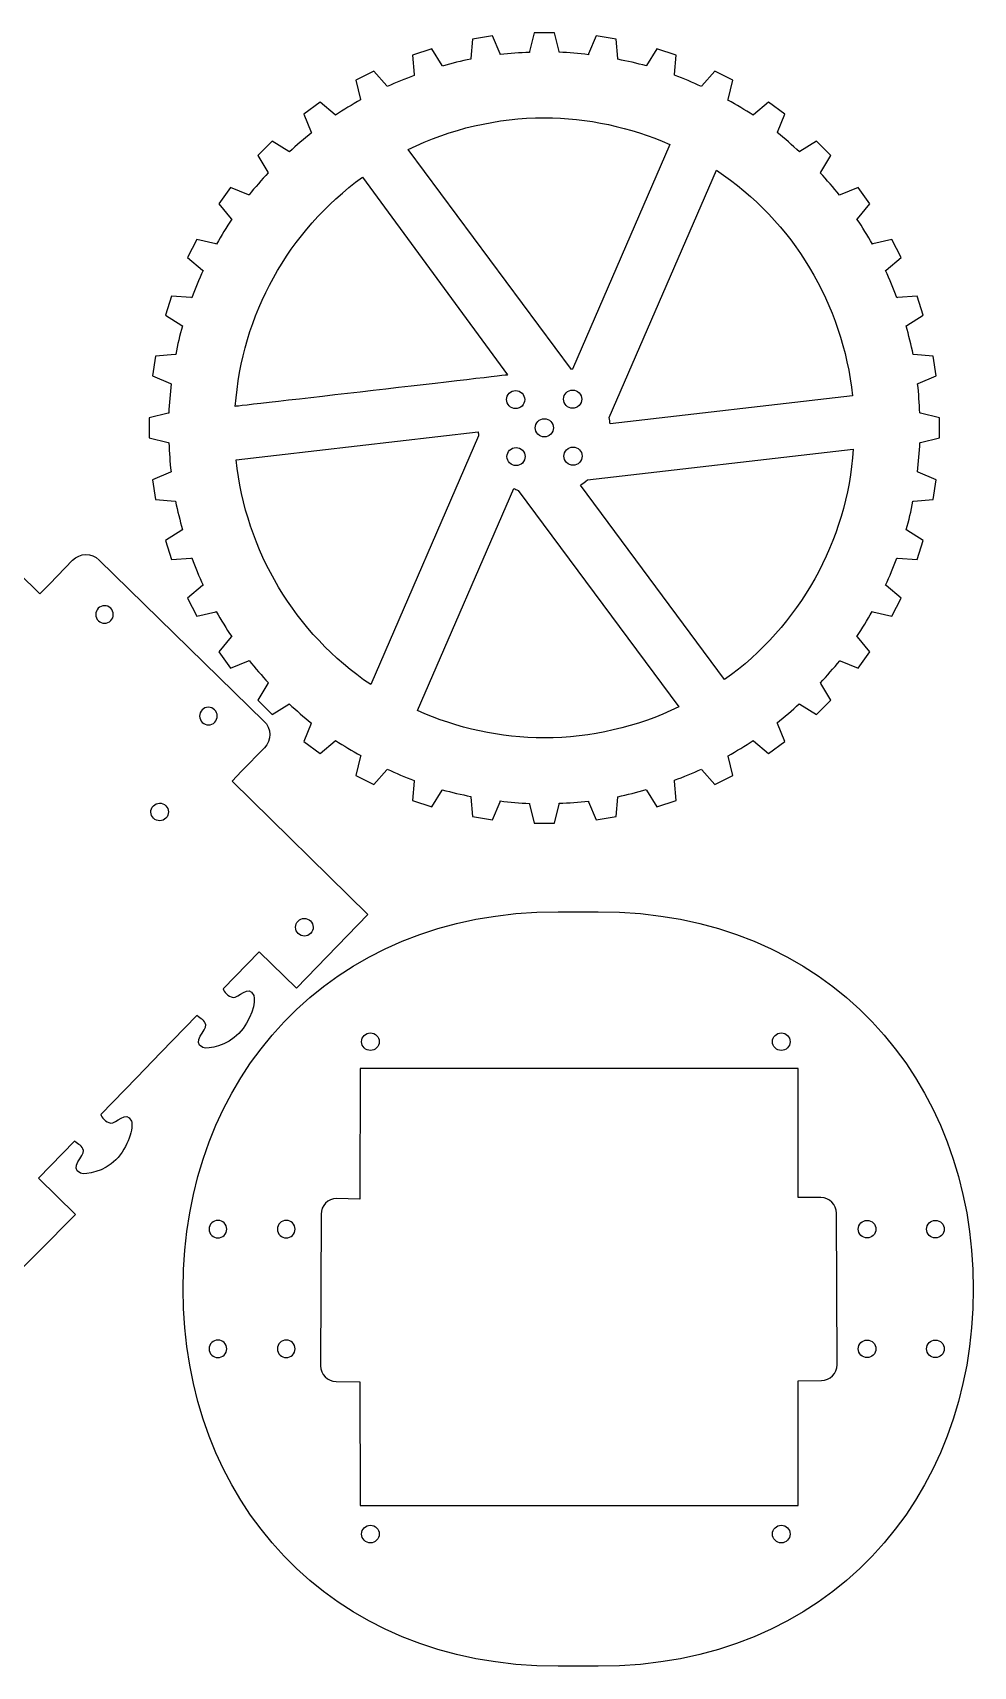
# Model space of a CAD drawing. Extents: x 3 to 298, y 6 to 298.
# Drawn here: x 148.5 to 298.2, y 37.7 to 297.8 of the extents above; entities that cross this region are included whole.
import ezdxf

# ---------------------------------------------------------------- set-up
doc = ezdxf.new("R2010")
doc.units = 0
doc.layers.add('Layer_1', color=7, linetype='CONTINUOUS')

msp = doc.modelspace()

# ---------------------------------------------------------------- linework, layer by layer
at = {"layer": 'Layer_1', "color": 3}
for p, q in [((218.523436, 296.763365), (218.254986, 293.660586)), ((221.688502, 297.264423), (218.523436, 296.763365)), ((222.902848, 294.396452), (221.688502, 297.264423)), ((228.345475, 297.788622), (227.594736, 294.765768)), ((228.345729, 297.788622), (228.345475, 297.788622)), ((231.549939, 297.788622), (228.345729, 297.788622)), ((232.300707, 294.765768), (231.549939, 297.788622)), ((238.206856, 297.264423), (236.992538, 294.396452)), ((241.37195, 296.763365), (238.206856, 297.264423)), ((241.640371, 293.660586), (241.37195, 296.763365)), ((212.031337, 295.204539), (208.983112, 294.213995)), ((208.983112, 294.213995), (209.203584, 291.10735)), ((213.678922, 292.562008), (212.031337, 295.204539)), ((222.925426, 294.301625), (222.902848, 294.396452)), ((227.594736, 294.765768), (227.585422, 294.640095)), ((232.307762, 294.674808), (232.300707, 294.765768)), ((236.992538, 294.396452), (236.962764, 294.271315)), ((247.864782, 295.204539), (246.216661, 292.562008)), ((250.912472, 294.213995), (247.864782, 295.204539)), ((250.691972, 291.10735), (250.912472, 294.213995)), ((202.814468, 291.659122), (199.959169, 290.2039)), ((204.855612, 289.306532), (202.814468, 291.659122)), ((213.721369, 292.459476), (213.678922, 292.562008)), ((241.631622, 293.549221), (241.640371, 293.660586)), ((257.081144, 291.659122), (255.04, 289.306504)), ((259.936443, 290.2039), (257.081144, 291.659122)), ((199.959169, 290.2039), (200.662523, 287.169997)), ((204.917898, 289.204565), (204.855612, 289.306532)), ((209.203584, 291.10735), (209.233922, 290.982212)), ((250.669394, 291.013652), (250.691972, 291.10735)), ((259.233089, 287.169997), (259.936443, 290.2039)), ((194.265671, 286.715252), (191.673291, 284.831758)), ((196.649662, 284.711023), (194.265671, 286.715252)), ((200.662523, 287.169997), (200.693934, 287.093966)), ((259.184575, 287.053693), (259.233089, 287.169997)), ((265.629938, 286.715252), (263.245922, 284.711023)), ((268.22229, 284.831758), (265.629938, 286.715252)), ((191.673291, 284.831758), (192.842425, 281.945019)), ((196.703679, 284.647636), (196.649662, 284.711023)), ((263.245922, 284.711023), (263.181998, 284.636065)), ((267.053184, 281.945019), (268.22229, 284.831758)), ((267.020108, 281.891566), (267.053184, 281.945019)), ((186.59606, 280.495328), (184.330013, 278.229282)), ((189.263934, 278.888553), (186.59606, 280.495328)), ((189.361499, 278.804761), (189.263934, 278.888553)), ((270.631649, 278.888553), (270.547886, 278.816896)), ((273.299552, 280.495328), (270.631649, 278.888553)), ((275.565599, 278.229282), (273.299552, 280.495328)), ((184.330013, 278.229282), (185.936252, 275.560842)), ((273.95936, 275.560842), (275.565599, 278.229282)), ((179.993584, 273.151511), (178.110089, 270.559131)), ((182.880322, 271.982377), (179.993584, 273.151511)), ((185.936252, 275.560842), (186.007908, 275.477079)), ((273.875568, 275.463278), (273.95936, 275.560842)), ((279.902, 273.151483), (277.015826, 271.982377)), ((281.785495, 270.559131), (279.902, 273.151483)), ((178.110089, 270.559131), (180.113754, 268.175115)), ((182.933775, 271.949301), (182.880322, 271.982377)), ((277.015826, 271.982377), (276.913859, 271.919526)), ((279.78183, 268.175115), (281.785495, 270.559131)), ((279.717906, 268.120561), (279.78183, 268.175115)), ((174.620891, 264.866172), (173.166233, 262.010874)), ((177.65478, 264.162818), (174.620891, 264.866172)), ((177.771648, 264.114332), (177.65478, 264.162818)), ((285.274681, 264.866172), (282.240792, 264.162818)), ((286.729339, 262.010874), (285.274681, 264.866172)), ((173.166233, 262.010874), (175.518273, 259.96973)), ((284.377299, 259.96973), (286.729339, 262.010874)), ((284.275332, 259.907443), (284.377299, 259.96973)), ((170.610795, 255.841665), (169.620816, 252.793976)), ((173.717469, 255.621729), (170.610795, 255.841665)), ((173.811703, 255.598587), (173.717469, 255.621729)), ((289.284777, 255.841693), (286.178131, 255.621758)), ((290.274756, 252.794004), (289.284777, 255.841693)), ((169.620816, 252.793976), (172.263348, 251.145882)), ((287.632225, 251.145882), (290.274756, 252.794004)), ((287.529693, 251.103436), (287.632225, 251.145882)), ((168.06199, 246.301115), (167.560385, 243.136021)), ((171.164769, 246.570101), (168.06199, 246.301115)), ((171.276134, 246.561352), (171.164769, 246.570101)), ((291.833582, 246.301369), (288.730803, 246.570355)), ((292.335204, 243.136275), (291.833582, 246.301369)), ((167.560385, 243.136021), (170.428367, 241.921731)), ((289.371871, 241.899379), (289.467234, 241.921957)), ((289.467234, 241.921957), (292.335204, 243.136275)), ((170.059051, 237.230436), (167.03673, 236.479697)), ((170.150547, 237.237492), (170.059051, 237.230436)), ((292.858867, 236.479894), (289.83655, 237.230634)), ((167.03673, 236.479697), (167.03673, 233.274922)), ((292.858867, 233.27512), (292.858867, 236.479894)), ((167.03673, 233.274922), (170.059051, 232.524183)), ((289.745053, 232.517325), (289.83655, 232.52438)), ((289.83655, 232.52438), (292.858867, 233.27512)), ((170.428367, 227.832859), (167.560385, 226.618542)), ((167.560385, 226.618542), (168.06199, 223.453448)), ((170.52373, 227.855437), (170.428367, 227.832859)), ((292.335204, 226.618768), (289.467234, 227.833085)), ((291.833582, 223.453674), (292.335204, 226.618768)), ((168.06199, 223.453448), (171.164769, 223.184462)), ((171.164769, 223.184462), (171.228721, 223.189542)), ((288.619466, 223.193436), (288.730803, 223.184688)), ((288.730803, 223.184688), (291.833582, 223.453674)), ((172.263348, 218.608934), (169.620816, 216.960813)), ((172.365879, 218.65138), (172.263348, 218.608934)), ((287.632225, 218.608934), (287.571603, 218.63377)), ((290.274756, 216.960813), (287.632225, 218.608934)), ((169.620816, 216.960813), (170.610795, 213.913123)), ((289.284777, 213.913123), (290.274756, 216.960813)), ((170.610795, 213.913123), (173.717469, 214.133059)), ((173.717469, 214.133059), (173.842578, 214.163398)), ((286.083869, 214.155637), (286.178131, 214.133059)), ((286.178131, 214.133059), (289.284777, 213.913123)), ((175.518273, 209.785087), (173.166233, 207.743943)), ((175.62024, 209.847373), (175.518273, 209.785087)), ((284.377299, 209.785059), (284.269829, 209.850647)), ((286.729339, 207.743915), (284.377299, 209.785059)), ((173.166233, 207.743943), (174.620891, 204.888644)), ((174.620891, 204.888644), (177.65478, 205.591998)), ((282.123936, 205.640456), (282.240792, 205.59197)), ((282.240792, 205.59197), (285.274681, 204.888616)), ((285.274681, 204.888616), (286.729339, 207.743915)), ((180.113754, 201.579702), (178.110089, 199.195686)), ((180.177705, 201.634255), (180.113754, 201.579702)), ((281.785495, 199.195658), (279.78183, 201.579673)), ((178.110089, 199.195686), (179.993584, 196.603334)), ((179.993584, 196.603334), (182.880322, 197.772439)), ((276.962373, 197.805487), (277.015826, 197.772411)), ((277.015826, 197.772411), (279.902, 196.603305)), ((279.902, 196.603305), (281.785495, 199.195658)), ((185.936252, 194.193974), (184.330013, 191.525535)), ((186.020044, 194.291538), (185.936252, 194.193974)), ((273.95936, 194.193946), (273.887703, 194.27771)), ((275.565599, 191.525507), (273.95936, 194.193946)), ((184.330013, 191.525535), (186.59606, 189.259488)), ((186.59606, 189.259488), (189.263934, 190.866264)), ((189.263934, 190.866264), (189.347726, 190.93792)), ((270.534085, 190.950027), (270.631649, 190.866236)), ((270.631649, 190.866236), (273.299552, 189.25946)), ((273.299552, 189.25946), (275.565599, 191.525507)), ((192.842425, 187.809797), (191.673291, 184.923059)), ((192.875501, 187.86325), (192.842425, 187.809797)), ((268.22229, 184.923031), (267.053184, 187.809769)), ((191.673291, 184.923059), (194.265671, 183.039536)), ((194.265671, 183.039536), (196.649662, 185.043794)), ((263.191368, 185.107689), (263.245922, 185.043765)), ((263.245922, 185.043765), (265.629938, 183.039536)), ((265.629938, 183.039536), (268.22229, 184.923031)), ((200.662523, 182.584791), (199.959169, 179.550902)), ((200.711009, 182.701095), (200.662523, 182.584791)), ((259.233089, 182.584791), (259.201113, 182.661415)), ((259.936443, 179.550902), (259.233089, 182.584791)), ((199.959169, 179.550902), (202.814468, 178.095708)), ((202.814468, 178.095708), (204.855612, 180.448284)), ((204.855612, 180.448284), (204.9212, 180.555218)), ((254.97825, 180.549715), (255.04, 180.448284)), ((255.04, 180.448284), (257.081144, 178.095708)), ((257.081144, 178.095708), (259.936443, 179.550902)), ((209.203612, 178.647481), (208.98314, 175.540835)), ((209.22619, 178.741179), (209.203612, 178.647481)), ((212.031366, 174.550292), (213.678951, 177.192823)), ((246.174243, 177.295354), (246.216689, 177.192823)), ((246.216689, 177.192823), (247.864811, 174.550292)), ((250.9125, 175.540835), (250.692, 178.647481)), ((208.98314, 175.540835), (212.031366, 174.550292)), ((218.263989, 176.20561), (218.25524, 176.094245)), ((218.25524, 176.094245), (218.52369, 172.991465)), ((221.688756, 172.490408), (222.903102, 175.358378)), ((227.587878, 175.080023), (227.594933, 174.989062)), ((227.594933, 174.989062), (228.345673, 171.966745)), ((231.549883, 171.966745), (232.30065, 174.989062)), ((232.30065, 174.989062), (232.309964, 175.114736)), ((236.969932, 175.453205), (236.99251, 175.358378)), ((236.99251, 175.358378), (238.206828, 172.490408)), ((241.371922, 172.991465), (241.640343, 176.094245)), ((247.864811, 174.550292), (250.9125, 175.540835)), ((218.52369, 172.991465), (221.688756, 172.490408)), ((228.345673, 171.966745), (231.549883, 171.966745)), ((238.206828, 172.490408), (241.371922, 172.991465))]:
    msp.add_line(p, q, dxfattribs=at)
at = {"layer": 'Layer_1', "color": 5}
for p, q in [((229.947312, 284.238357), (229.947312, 284.238357)), ((234.262772, 244.155097), (208.271883, 279.187595)), ((249.899661, 279.98905), (234.405548, 244.232821)), ((240.287567, 236.503686), (257.358682, 275.898493)), ((257.358682, 275.898493), (257.358682, 275.898493)), ((200.994727, 274.780611), (224.093953, 243.294517)), ((200.994727, 274.780611), (200.994727, 274.780611)), ((234.405548, 244.232821), (234.262772, 244.155097)), ((278.990027, 239.97358), (240.42151, 235.530781)), ((180.905133, 229.781604), (219.432333, 234.220536)), ((219.432333, 234.220536), (219.432333, 234.220536)), ((236.797805, 226.586199), (279.137206, 231.464467)), ((279.137206, 231.464467), (279.137206, 231.464467)), ((209.75355, 189.883002), (225.074012, 225.241241)), ((225.074012, 225.241241), (225.074012, 225.241241)), ((137.254307, 220.581425), (149.643767, 208.458566)), ((151.25177, 210.059223), (154.847998, 213.79709)), ((159.101508, 213.833909), (185.320632, 188.199585)), ((149.643767, 208.458566), (151.25177, 210.059223)), ((185.379761, 183.946319), (181.765648, 180.225938)), ((181.765648, 180.225938), (180.253217, 178.641822)), ((180.253217, 178.641822), (201.874151, 157.402881)), ((201.874151, 157.402881), (190.493035, 145.658373)), ((232.144299, 157.848668), (238.523659, 157.848668)), ((184.555449, 151.434593), (178.812658, 145.560792)), ((190.493035, 145.658373), (184.555449, 151.434593)), ((174.648261, 141.301387), (168.90547, 135.427586)), ((168.90547, 135.427586), (165.077719, 131.428664)), ((165.077719, 131.428664), (159.334934, 125.554863)), ((155.170528, 121.295461), (149.42774, 115.42166)), ((149.42774, 115.42166), (155.315446, 109.636347)), ((155.315446, 109.636347), (143.397732, 97.592432)), ((238.523659, 37.710549), (232.144299, 37.710549)), ((238.523659, 37.710549), (238.523659, 37.710549))]:
    msp.add_line(p, q, dxfattribs=at)
at = {"layer": 'Layer_1', "color": 1}
for p, q in [((235.469644, 240.474524), (235.469907, 240.474513)), ((226.39462, 238.35466), (226.394603, 238.354677)), ((230.970376, 235.899504), (230.970356, 235.899504)), ((226.470851, 231.324205), (226.470834, 231.32447)), ((235.544656, 229.355866), (235.544645, 229.355603)), ((158.954473, 204.164496), (158.954462, 204.16449)), ((175.498097, 187.989866), (175.498088, 187.989858)), ((169.687463, 174.725715), (169.687469, 174.725735)), ((192.724837, 156.377695), (192.724842, 156.377706)), ((200.864354, 137.15114), (200.864354, 137.15114)), ((266.266625, 137.151137), (266.266625, 137.151137)), ((200.623176, 132.895341), (200.570081, 112.10267)), ((270.341779, 132.895341), (200.623176, 132.895341)), ((270.341779, 112.354531), (270.341779, 132.895341)), ((200.570081, 112.10267), (196.888219, 112.176759)), ((273.970547, 112.335763), (270.341779, 112.354531)), ((194.402301, 109.690836), (194.319703, 85.553441)), ((276.539063, 85.712445), (276.456467, 109.84984)), ((179.387398, 107.303275), (179.387398, 107.303275)), ((190.263306, 107.303275), (190.263306, 107.303275)), ((279.928602, 107.303275), (279.928602, 107.303275)), ((290.804515, 107.303275), (290.804515, 107.303275)), ((179.387398, 88.255984), (179.387398, 88.255984)), ((190.263306, 88.255984), (190.263306, 88.255984)), ((279.928602, 88.255984), (279.928602, 88.255984)), ((290.804515, 88.255984), (290.804515, 88.255984)), ((270.341779, 83.146766), (274.053139, 83.226525)), ((196.805626, 83.067521), (200.570081, 83.015516)), ((200.570081, 83.015516), (200.623176, 63.333163)), ((270.341779, 63.333163), (270.341779, 83.146766)), ((200.623176, 63.333163), (270.341779, 63.333163)), ((200.864354, 58.765546), (200.864354, 58.765546)), ((266.266625, 58.765543), (266.266625, 58.765543))]:
    msp.add_line(p, q, dxfattribs=at)
at = {"layer": 'Layer_1', "color": 3}
for points in [[(227.585422, 294.640095), (226.028278, 294.587937), (224.473763, 294.475029), (222.925426, 294.301625)], [(236.962764, 294.271315), (235.416937, 294.466322), (233.864088, 294.600922), (232.307762, 294.674808)], [(218.260066, 293.59607), (216.732938, 293.276478), (215.218883, 292.897324), (213.721369, 292.459476)], [(218.254986, 293.660586), (218.254986, 293.660586), (218.260066, 293.59607), (218.260066, 293.59607)], [(246.191826, 292.501358), (244.68599, 292.909923), (243.164761, 293.259478), (241.631622, 293.549221)], [(246.216661, 292.562008), (246.216661, 292.562008), (246.191826, 292.501358), (246.191826, 292.501358)], [(209.233922, 290.982212), (207.772691, 290.445983), (206.332922, 289.852983), (204.917898, 289.204565)], [(254.974384, 289.19957), (253.56353, 289.86003), (252.127441, 290.465185), (250.669394, 291.013652)], [(255.04, 289.306504), (255.04, 289.306504), (254.974384, 289.19957), (254.974384, 289.19957)], [(200.693934, 287.093966), (199.332477, 286.330836), (198.001375, 285.514769), (196.703679, 284.647636)], [(263.181998, 284.636065), (261.881478, 285.493631), (260.547989, 286.30012), (259.184575, 287.053693)], [(192.905247, 281.843052), (191.684958, 280.876732), (190.50281, 279.863198), (189.361499, 278.804761)], [(192.842425, 281.945019), (192.842425, 281.945019), (192.905247, 281.843052), (192.905247, 281.843052)], [(270.547886, 278.816896), (269.412471, 279.887361), (268.235647, 280.913034), (267.020108, 281.891566)], [(186.007908, 275.477079), (184.937626, 274.341654), (183.912132, 273.16483), (182.933775, 271.949301)], [(276.913859, 271.919526), (275.947539, 273.139817), (274.934005, 274.321965), (273.875568, 275.463278)], [(180.18874, 268.111192), (179.331369, 266.810847), (178.525058, 265.477547), (177.771648, 264.114332)], [(180.113754, 268.175115), (180.113754, 268.175115), (180.18874, 268.111192), (180.18874, 268.111192)], [(282.16418, 264.130842), (281.401056, 265.492117), (280.585008, 266.82304), (279.717906, 268.120561)], [(282.240792, 264.162818), (282.240792, 264.162818), (282.16418, 264.130842), (282.16418, 264.130842)], [(175.625771, 259.904141), (174.965302, 258.493102), (174.360152, 257.056824), (173.811703, 255.598587)], [(175.518273, 259.96973), (175.518273, 259.96973), (175.625771, 259.904141), (175.625771, 259.904141)], [(286.052994, 255.591419), (285.516759, 257.05265), (284.923755, 258.492419), (284.275332, 259.907443)], [(286.178131, 255.621758), (286.178131, 255.621758), (286.052994, 255.591419), (286.052994, 255.591419)], [(172.323997, 251.121047), (171.915445, 249.615379), (171.565891, 248.09432), (171.276134, 246.561352)], [(172.263348, 251.145882), (172.263348, 251.145882), (172.323997, 251.121047), (172.323997, 251.121047)], [(288.666851, 246.565275), (288.34706, 248.092231), (287.967718, 249.606106), (287.529693, 251.103436)], [(288.730803, 246.570355), (288.730803, 246.570355), (288.666851, 246.565275), (288.666851, 246.565275)], [(170.55404, 241.891957), (170.359047, 240.346308), (170.224447, 238.793638), (170.150547, 237.237492)], [(170.428367, 241.921731), (170.428367, 241.921731), (170.55404, 241.891957), (170.55404, 241.891957)], [(289.710312, 237.240511), (289.658135, 238.797278), (289.545235, 240.351416), (289.371871, 241.899379)], [(289.83655, 237.230634), (289.83655, 237.230634), (289.710312, 237.240511), (289.710312, 237.240511)], [(170.059051, 232.524183), (170.059051, 232.524183), (170.185261, 232.514305), (170.185261, 232.514305)], [(170.185261, 232.514305), (170.237447, 230.957538), (170.350356, 229.4034), (170.52373, 227.855437)], [(289.34156, 227.86286), (289.536553, 229.408509), (289.671153, 230.961178), (289.745053, 232.517325)], [(289.467234, 227.833085), (289.467234, 227.833085), (289.34156, 227.86286), (289.34156, 227.86286)], [(171.228721, 223.189542), (171.548512, 221.662586), (171.927855, 220.14871), (172.365879, 218.65138)], [(287.571603, 218.63377), (287.980155, 220.139428), (288.329709, 221.660478), (288.619466, 223.193436)], [(173.842578, 214.163398), (174.378813, 212.702166), (174.971817, 211.262398), (175.62024, 209.847373)], [(284.269829, 209.850647), (284.930275, 211.261502), (285.535416, 212.697591), (286.083869, 214.155637)], [(177.65478, 205.591998), (177.65478, 205.591998), (177.731403, 205.623974), (177.731403, 205.623974)], [(177.731403, 205.623974), (178.494537, 204.262699), (179.310594, 202.931776), (180.177705, 201.634255)], [(279.706872, 201.643597), (280.564233, 202.943941), (281.370535, 204.277242), (282.123936, 205.640456)], [(279.78183, 201.579673), (279.78183, 201.579673), (279.706872, 201.643597), (279.706872, 201.643597)], [(182.880322, 197.772439), (182.880322, 197.772439), (182.981724, 197.834726), (182.981724, 197.834726)], [(182.981724, 197.834726), (183.948066, 196.614626), (184.961609, 195.432666), (186.020044, 194.291538)], [(273.887703, 194.27771), (274.958168, 195.413124), (275.983841, 196.589949), (276.962373, 197.805487)], [(189.347726, 190.93792), (190.48314, 189.867456), (191.659963, 188.841783), (192.875501, 187.86325)], [(266.990333, 187.911736), (268.210624, 188.878056), (269.392772, 189.89159), (270.534085, 190.950027)], [(267.053184, 187.809769), (267.053184, 187.809769), (266.990333, 187.911736), (266.990333, 187.911736)], [(196.649662, 185.043794), (196.649662, 185.043794), (196.713613, 185.118752), (196.713613, 185.118752)], [(196.713613, 185.118752), (198.014124, 184.261177), (199.347603, 183.454678), (200.711009, 182.701095)], [(259.201113, 182.661415), (260.562569, 183.424527), (261.893671, 184.240575), (263.191368, 185.107689)], [(204.9212, 180.555218), (206.332054, 179.894772), (207.768143, 179.289632), (209.22619, 178.741179)], [(250.661689, 178.772054), (252.123102, 179.308275), (253.56305, 179.901279), (254.97825, 180.549715)], [(213.678951, 177.192823), (213.678951, 177.192823), (213.703786, 177.253472), (213.703786, 177.253472)], [(213.703786, 177.253472), (215.209622, 176.844907), (216.73085, 176.495353), (218.263989, 176.20561)], [(241.635545, 176.158196), (243.162682, 176.477974), (244.676736, 176.857316), (246.174243, 177.295354)], [(250.692, 178.647481), (250.692, 178.647481), (250.661689, 178.772054), (250.661689, 178.772054)], [(222.903102, 175.358378), (222.903102, 175.358378), (222.932848, 175.483516), (222.932848, 175.483516)], [(222.932848, 175.483516), (224.478684, 175.288508), (226.031543, 175.153908), (227.587878, 175.080023)], [(232.309964, 175.114736), (233.867098, 175.166894), (235.421604, 175.279803), (236.969932, 175.453205)], [(241.640343, 176.094245), (241.640343, 176.094245), (241.635545, 176.158196), (241.635545, 176.158196)]]:
    msp.add_open_spline(points, degree=3, dxfattribs=at)
at = {"layer": 'Layer_1', "color": 5}
for points in [[(208.271883, 279.187595), (215.01831, 282.499332), (222.431881, 284.226842), (229.947312, 284.238357)], [(229.947312, 284.238357), (236.821427, 284.226786), (243.617318, 282.779353), (249.899661, 279.98905)], [(257.358682, 275.898493), (269.550274, 267.733813), (277.477511, 254.568415), (278.990027, 239.97358)], [(180.757954, 238.291281), (181.778399, 252.847682), (189.187198, 266.206643), (200.994727, 274.780611)], [(224.093953, 243.294517), (224.779419, 243.362758), (180.757954, 238.291281), (180.757954, 238.291281)], [(219.432333, 234.220536), (219.439534, 234.017904), (219.452587, 233.815523), (219.471477, 233.613645)], [(240.42151, 235.530781), (240.392022, 235.85699), (240.347326, 236.181644), (240.287567, 236.503686)], [(219.471477, 233.613645), (219.471477, 233.613645), (202.304972, 193.997802), (202.304972, 193.997802)], [(202.304972, 193.997802), (190.236828, 202.179759), (182.403365, 215.278506), (180.905133, 229.781604)], [(279.137206, 231.464467), (278.108996, 216.801921), (270.599768, 203.36039), (258.652953, 194.797619)], [(235.692623, 225.7456), (236.079115, 226.001172), (236.448312, 226.281983), (236.797805, 226.586199)], [(225.074012, 225.241241), (225.301702, 225.120686), (225.533742, 225.008531), (225.769661, 224.905001)], [(225.769661, 224.905001), (225.769661, 224.905001), (251.338882, 190.440278), (251.338882, 190.440278)], [(258.652953, 194.797619), (258.652953, 194.797619), (235.692623, 225.7456), (235.692623, 225.7456)], [(154.847998, 213.79709), (156.000261, 214.994737), (157.906909, 215.001866), (159.101508, 213.833909)], [(229.947312, 185.516826), (222.983427, 185.531435), (216.101446, 187.019416), (209.75355, 189.883002)], [(251.338882, 190.440278), (244.668278, 187.214349), (237.356991, 185.531594), (229.947312, 185.516826)], [(185.320632, 188.199585), (186.515242, 187.03162), (186.541605, 185.134669), (185.379761, 183.946319)], [(172.428978, 97.779602), (172.428978, 131.057855), (195.42598, 157.848668), (232.144299, 157.848668)], [(238.523659, 157.848668), (275.241975, 157.848668), (298.238954, 131.057855), (298.238954, 97.779602)], [(180.416812, 144.194529), (181.222856, 144.040918), (182.909879, 146.395718), (183.688225, 144.530788)], [(178.812658, 145.560792), (178.915946, 145.127891), (179.610647, 144.348261), (180.416812, 144.194529)], [(183.688225, 144.530788), (184.086904, 143.575548), (183.255435, 140.424254), (181.306659, 138.454558)], [(176.044583, 139.824292), (175.873862, 140.664956), (175.323523, 140.733513), (174.648261, 141.301387)], [(175.580274, 136.237866), (173.680241, 137.036507), (176.215472, 138.983448), (176.044583, 139.824292)], [(181.306659, 138.454558), (179.451093, 136.578866), (176.506965, 135.848354), (175.580274, 136.237866)], [(159.334934, 125.554863), (159.438216, 125.121962), (160.132917, 124.342334), (160.939082, 124.188605)], [(160.939082, 124.188605), (161.745126, 124.034989), (163.432151, 126.389789), (164.2105, 124.524865)], [(164.2105, 124.524865), (164.615921, 123.553467), (163.721728, 120.338104), (161.729894, 118.349109)], [(156.102544, 116.231937), (154.202511, 117.030578), (156.737741, 118.977521), (156.566853, 119.818366)], [(156.566853, 119.818366), (156.396162, 120.659035), (155.845792, 120.72759), (155.170528, 121.295461)], [(161.729894, 118.349109), (159.897815, 116.519682), (157.012784, 115.849339), (156.102544, 116.231937)], [(232.144299, 37.710549), (195.42598, 37.710549), (172.428978, 64.501348), (172.428978, 97.779602)], [(298.238954, 97.779602), (298.238954, 64.501348), (275.241975, 37.710549), (238.523659, 37.710549)]]:
    msp.add_open_spline(points, degree=3, dxfattribs=at)
at = {"layer": 'Layer_1', "color": 1}
for points in [[(224.350261, 238.355523), (223.78597, 238.920288), (223.786349, 239.835567), (224.351108, 240.399865)], [(224.351108, 240.399865), (224.622318, 240.670852), (224.99007, 240.823002), (225.373462, 240.822843)], [(225.373462, 240.822843), (225.756854, 240.822685), (226.12448, 240.67023), (226.395466, 240.399018)], [(226.818445, 239.376664), (226.818286, 238.993272), (226.665831, 238.625646), (226.39462, 238.35466)], [(226.395466, 240.399018), (226.666454, 240.127808), (226.818604, 239.760056), (226.818445, 239.376664)], [(233.424722, 238.431015), (233.153698, 238.702188), (233.001497, 239.069919), (233.001603, 239.45331)], [(233.001603, 239.45331), (233.001709, 239.836701), (233.154112, 240.204347), (233.425286, 240.475371)], [(233.425286, 240.475371), (233.696497, 240.746358), (234.064249, 240.898508), (234.447641, 240.898349)], [(234.447641, 240.898349), (234.831032, 240.89819), (235.198658, 240.745736), (235.469644, 240.474524)], [(235.469907, 240.474513), (236.0342, 239.909747), (236.033821, 238.994466), (235.46906, 238.430168)], [(226.394603, 238.354677), (225.829838, 237.790386), (224.914559, 237.790765), (224.350261, 238.355523)], [(235.46906, 238.430168), (234.904296, 237.865879), (233.989019, 237.866258), (233.424722, 238.431015)], [(228.925171, 233.855143), (228.654183, 234.126354), (228.502032, 234.494106), (228.502191, 234.877499)], [(228.502191, 234.877499), (228.50235, 235.260891), (228.654805, 235.628518), (228.926017, 235.899504)], [(228.926017, 235.899504), (229.197116, 236.170604), (229.564805, 236.322906), (229.948197, 236.322906)], [(229.948197, 236.322906), (230.331589, 236.322906), (230.699278, 236.170604), (230.970376, 235.899504)], [(231.393336, 234.877148), (231.393177, 234.493756), (231.240722, 234.126129), (230.96951, 233.855143)], [(230.970356, 235.899504), (231.241344, 235.628293), (231.393495, 235.260541), (231.393336, 234.877148)], [(224.426492, 231.325052), (224.697703, 231.596039), (225.065455, 231.748189), (225.448847, 231.74803)], [(225.448847, 231.74803), (225.832239, 231.747871), (226.199865, 231.595417), (226.470851, 231.324205)], [(230.96951, 233.855143), (230.404979, 233.29062), (229.489702, 233.29062), (228.925171, 233.855143)], [(233.501147, 231.400789), (233.77232, 231.671813), (234.140051, 231.824013), (234.523442, 231.823907)], [(234.523442, 231.823907), (234.906833, 231.823801), (235.27448, 231.671398), (235.545503, 231.400224)], [(224.425645, 229.280693), (224.154658, 229.551904), (224.002508, 229.919656), (224.002667, 230.303048)], [(224.002667, 230.303048), (224.002826, 230.68644), (224.15528, 231.054066), (224.426492, 231.325052)], [(226.469987, 229.280129), (225.9053, 228.71576), (224.990021, 228.716013), (224.425645, 229.280693)], [(226.470834, 231.32447), (227.035124, 230.759705), (227.034745, 229.844426), (226.469987, 229.280129)], [(233.500301, 229.35645), (232.936012, 229.921215), (232.936391, 230.836492), (233.501147, 231.400789)], [(235.544645, 229.355603), (234.97988, 228.791311), (234.064598, 228.79169), (233.500301, 229.35645)], [(235.968482, 230.37787), (235.968323, 229.994478), (235.815868, 229.626852), (235.544656, 229.355866)], [(235.545503, 231.400224), (235.81649, 231.129014), (235.96864, 230.761262), (235.968482, 230.37787)], [(158.932121, 206.144844), (158.672473, 205.87927), (158.528959, 205.521428), (158.533151, 205.15004)], [(159.91767, 206.56615), (159.546283, 206.561963), (159.19177, 206.410415), (158.932121, 206.144844)], [(160.912466, 206.167167), (160.646896, 206.426818), (160.289057, 206.570336), (159.91767, 206.56615)], [(160.934789, 204.186842), (161.475471, 204.739861), (161.465476, 205.626478), (160.912466, 206.167167)], [(158.533151, 205.15004), (158.537343, 204.778653), (158.688897, 204.424141), (158.954473, 204.164496)], [(158.954462, 204.16449), (159.507488, 203.623815), (160.394107, 203.633822), (160.934789, 204.186842)], [(175.475745, 189.970214), (175.216097, 189.70464), (175.072583, 189.346798), (175.076775, 188.975411)], [(176.461295, 190.391522), (176.089907, 190.387335), (175.735394, 190.235786), (175.475745, 189.970214)], [(177.456092, 189.992538), (177.190522, 190.252189), (176.832683, 190.395708), (176.461295, 190.391522)], [(177.478416, 188.01221), (178.0191, 188.565229), (178.009105, 189.451848), (177.456092, 189.992538)], [(175.076775, 188.975411), (175.080967, 188.604023), (175.232521, 188.249512), (175.498097, 187.989866)], [(175.498088, 187.989858), (176.051115, 187.449182), (176.937734, 187.459189), (177.478416, 188.01221)], [(167.308149, 173.708591), (167.303957, 174.079977), (167.44747, 174.437818), (167.707115, 174.703391)], [(167.707115, 174.703391), (167.966765, 174.968963), (168.321278, 175.120512), (168.692666, 175.124699)], [(168.692666, 175.124699), (169.064053, 175.128885), (169.421893, 174.985366), (169.687463, 174.725715)], [(169.687469, 174.725735), (170.240484, 174.185044), (170.250479, 173.298421), (169.709792, 172.745401)], [(167.729467, 172.723049), (167.463893, 172.982695), (167.312341, 173.337205), (167.308149, 173.708591)], [(169.709792, 172.745401), (169.16911, 172.192384), (168.282494, 172.182376), (167.729467, 172.723049)], [(190.345521, 155.36057), (190.341329, 155.731957), (190.484842, 156.089798), (190.744489, 156.355371)], [(190.744489, 156.355371), (191.004138, 156.620943), (191.358652, 156.772492), (191.73004, 156.776679)], [(191.73004, 156.776679), (192.101427, 156.780865), (192.459267, 156.637347), (192.724837, 156.377695)], [(192.724842, 156.377706), (193.277855, 155.837016), (193.28785, 154.950397), (192.747166, 154.397378)], [(190.766841, 154.375026), (190.501266, 154.634672), (190.349712, 154.989183), (190.345521, 155.36057)], [(192.747166, 154.397378), (192.206485, 153.84436), (191.319867, 153.834353), (190.766841, 154.375026)], [(200.864354, 137.15114), (200.864364, 137.924552), (201.49134, 138.551522), (202.264752, 138.551523)], [(202.264752, 138.551523), (203.038165, 138.551522), (203.665141, 137.924552), (203.66515, 137.15114)], [(266.266625, 137.151137), (266.266634, 137.924552), (266.893613, 138.551524), (267.667029, 138.551523)], [(267.667029, 138.551523), (268.440441, 138.55152), (269.067415, 137.924549), (269.067424, 137.151137)], [(201.274517, 136.1609), (201.011891, 136.423529), (200.864351, 136.779729), (200.864354, 137.15114)], [(202.264752, 135.750728), (201.893341, 135.750728), (201.537143, 135.898272), (201.274517, 136.1609)], [(203.254987, 136.1609), (202.992362, 135.898272), (202.636163, 135.750728), (202.264752, 135.750728)], [(203.66515, 137.15114), (203.665153, 136.779729), (203.517613, 136.423529), (203.254987, 136.1609)], [(266.67679, 136.160896), (266.414163, 136.423525), (266.266623, 136.779725), (266.266625, 137.151137)], [(267.667029, 135.750725), (267.295617, 135.750724), (266.939417, 135.898267), (266.67679, 136.160896)], [(268.657262, 136.160899), (268.394637, 135.898271), (268.038439, 135.750727), (267.667029, 135.750725)], [(269.067424, 137.151137), (269.067427, 136.779727), (268.919887, 136.423527), (268.657262, 136.160899)], [(196.888219, 112.176759), (195.515284, 112.176759), (194.402301, 111.063773), (194.402301, 109.690836)], [(276.456467, 109.84984), (276.456467, 111.222777), (275.343485, 112.335763), (273.970547, 112.335763)], [(176.5866, 107.303275), (176.586597, 106.931865), (176.734137, 106.575666), (176.996762, 106.313037)], [(177.986995, 108.703662), (177.213583, 108.703658), (176.586608, 108.076687), (176.5866, 107.303275)], [(179.387398, 107.303275), (179.38739, 108.07669), (178.76041, 108.703663), (177.986995, 108.703662)], [(178.977233, 106.313034), (179.23986, 106.575663), (179.387401, 106.931863), (179.387398, 107.303275)], [(187.462507, 107.303275), (187.462504, 106.931865), (187.610044, 106.575666), (187.872669, 106.313037)], [(188.862902, 108.703662), (188.08949, 108.703658), (187.462516, 108.076687), (187.462507, 107.303275)], [(190.263306, 107.303275), (190.263297, 108.07669), (189.636318, 108.703663), (188.862902, 108.703662)], [(189.853141, 106.313034), (190.115768, 106.575663), (190.263309, 106.931863), (190.263306, 107.303275)], [(280.338767, 106.313034), (280.076141, 106.575663), (279.9286, 106.931863), (279.928602, 107.303275)], [(279.928602, 107.303275), (279.928611, 108.07669), (280.555591, 108.703663), (281.329006, 108.703662)], [(281.329006, 108.703662), (282.102419, 108.70366), (282.729395, 108.076688), (282.729404, 107.303275)], [(282.729404, 107.303275), (282.729406, 106.931864), (282.581866, 106.575665), (282.319241, 106.313036)], [(292.204902, 105.902863), (291.431483, 105.902871), (290.80451, 106.529856), (290.804515, 107.303275)], [(290.804515, 107.303275), (290.804524, 108.076684), (291.431493, 108.703653), (292.204902, 108.703662)], [(292.204902, 108.703662), (292.978322, 108.703669), (293.605308, 108.076695), (293.605317, 107.303275)], [(293.605317, 107.303275), (293.60532, 106.931861), (293.457777, 106.575659), (293.195148, 106.31303)], [(176.996762, 106.313037), (177.259387, 106.050409), (177.615585, 105.902865), (177.986995, 105.902863)], [(177.986995, 105.902863), (178.358407, 105.902863), (178.714606, 106.050406), (178.977233, 106.313034)], [(187.872669, 106.313037), (188.135295, 106.050409), (188.491492, 105.902865), (188.862902, 105.902863)], [(188.862902, 105.902863), (189.234314, 105.902863), (189.590514, 106.050406), (189.853141, 106.313034)], [(281.329006, 105.902863), (280.957594, 105.902863), (280.601394, 106.050406), (280.338767, 106.313034)], [(282.319241, 106.313036), (282.056615, 106.050408), (281.700417, 105.902864), (281.329006, 105.902863)], [(293.195148, 106.31303), (292.932518, 106.050401), (292.576316, 105.90286), (292.204902, 105.902863)], [(177.986995, 89.656371), (177.213583, 89.656367), (176.586608, 89.029396), (176.5866, 88.255984)], [(179.387398, 88.255984), (179.38739, 89.0294), (178.76041, 89.656372), (177.986995, 89.656371)], [(188.862902, 89.656371), (188.08949, 89.656367), (187.462516, 89.029396), (187.462507, 88.255984)], [(190.263306, 88.255984), (190.263297, 89.0294), (189.636318, 89.656372), (188.862902, 89.656371)], [(279.928602, 88.255984), (279.928611, 89.0294), (280.555591, 89.656372), (281.329006, 89.656371)], [(281.329006, 89.656371), (282.102419, 89.656369), (282.729395, 89.029398), (282.729404, 88.255984)], [(290.804515, 88.255984), (290.804524, 89.029393), (291.431493, 89.656363), (292.204902, 89.656371)], [(292.204902, 89.656371), (292.978322, 89.656378), (293.605308, 89.029404), (293.605317, 88.255984)], [(176.5866, 88.255984), (176.586597, 87.884574), (176.734137, 87.528375), (176.996762, 87.265747)], [(176.996762, 87.265747), (177.259387, 87.003118), (177.615585, 86.855574), (177.986995, 86.855572)], [(177.986995, 86.855572), (178.358407, 86.855572), (178.714606, 87.003115), (178.977233, 87.265744)], [(178.977233, 87.265744), (179.23986, 87.528372), (179.387401, 87.884573), (179.387398, 88.255984)], [(187.462507, 88.255984), (187.462504, 87.884574), (187.610044, 87.528375), (187.872669, 87.265747)], [(187.872669, 87.265747), (188.135295, 87.003118), (188.491492, 86.855574), (188.862902, 86.855572)], [(188.862902, 86.855572), (189.234314, 86.855572), (189.590514, 87.003115), (189.853141, 87.265744)], [(189.853141, 87.265744), (190.115768, 87.528372), (190.263309, 87.884573), (190.263306, 88.255984)], [(280.338767, 87.265744), (280.076141, 87.528372), (279.9286, 87.884573), (279.928602, 88.255984)], [(281.329006, 86.855572), (280.957594, 86.855572), (280.601394, 87.003115), (280.338767, 87.265744)], [(282.319241, 87.265746), (282.056615, 87.003117), (281.700417, 86.855573), (281.329006, 86.855572)], [(282.729404, 88.255984), (282.729406, 87.884574), (282.581866, 87.528374), (282.319241, 87.265746)], [(292.204902, 86.855572), (291.431483, 86.855581), (290.80451, 87.482566), (290.804515, 88.255984)], [(293.195148, 87.26574), (292.932518, 87.003111), (292.576316, 86.855569), (292.204902, 86.855572)], [(293.605317, 88.255984), (293.60532, 87.884571), (293.457777, 87.528368), (293.195148, 87.26574)], [(194.319703, 85.553441), (194.319703, 84.180506), (195.432691, 83.067521), (196.805626, 83.067521)], [(274.053139, 83.226525), (275.426074, 83.226525), (276.539063, 84.33951), (276.539063, 85.712445)], [(200.864354, 58.765546), (200.864364, 59.538958), (201.49134, 60.165928), (202.264752, 60.16593)], [(202.264752, 60.16593), (203.038165, 60.165928), (203.665141, 59.538958), (203.66515, 58.765546)], [(266.266625, 58.765543), (266.266634, 59.538958), (266.893613, 60.165931), (267.667029, 60.16593)], [(267.667029, 60.16593), (268.440441, 60.165926), (269.067415, 59.538955), (269.067424, 58.765543)], [(201.274517, 57.775307), (201.011891, 58.037935), (200.864351, 58.394135), (200.864354, 58.765546)], [(202.264752, 57.365134), (201.893341, 57.365134), (201.537143, 57.512678), (201.274517, 57.775307)], [(203.254987, 57.775307), (202.992362, 57.512678), (202.636163, 57.365134), (202.264752, 57.365134)], [(203.66515, 58.765546), (203.665153, 58.394135), (203.517613, 58.037935), (203.254987, 57.775307)], [(266.67679, 57.775302), (266.414163, 58.037931), (266.266623, 58.394131), (266.266625, 58.765543)], [(267.667029, 57.365131), (267.295617, 57.365131), (266.939417, 57.512674), (266.67679, 57.775302)], [(268.657262, 57.775305), (268.394637, 57.512677), (268.038439, 57.365133), (267.667029, 57.365131)], [(269.067424, 58.765543), (269.067427, 58.394133), (268.919887, 58.037933), (268.657262, 57.775305)]]:
    msp.add_open_spline(points, degree=3, dxfattribs=at)

doc.saveas('drawing.dxf')
